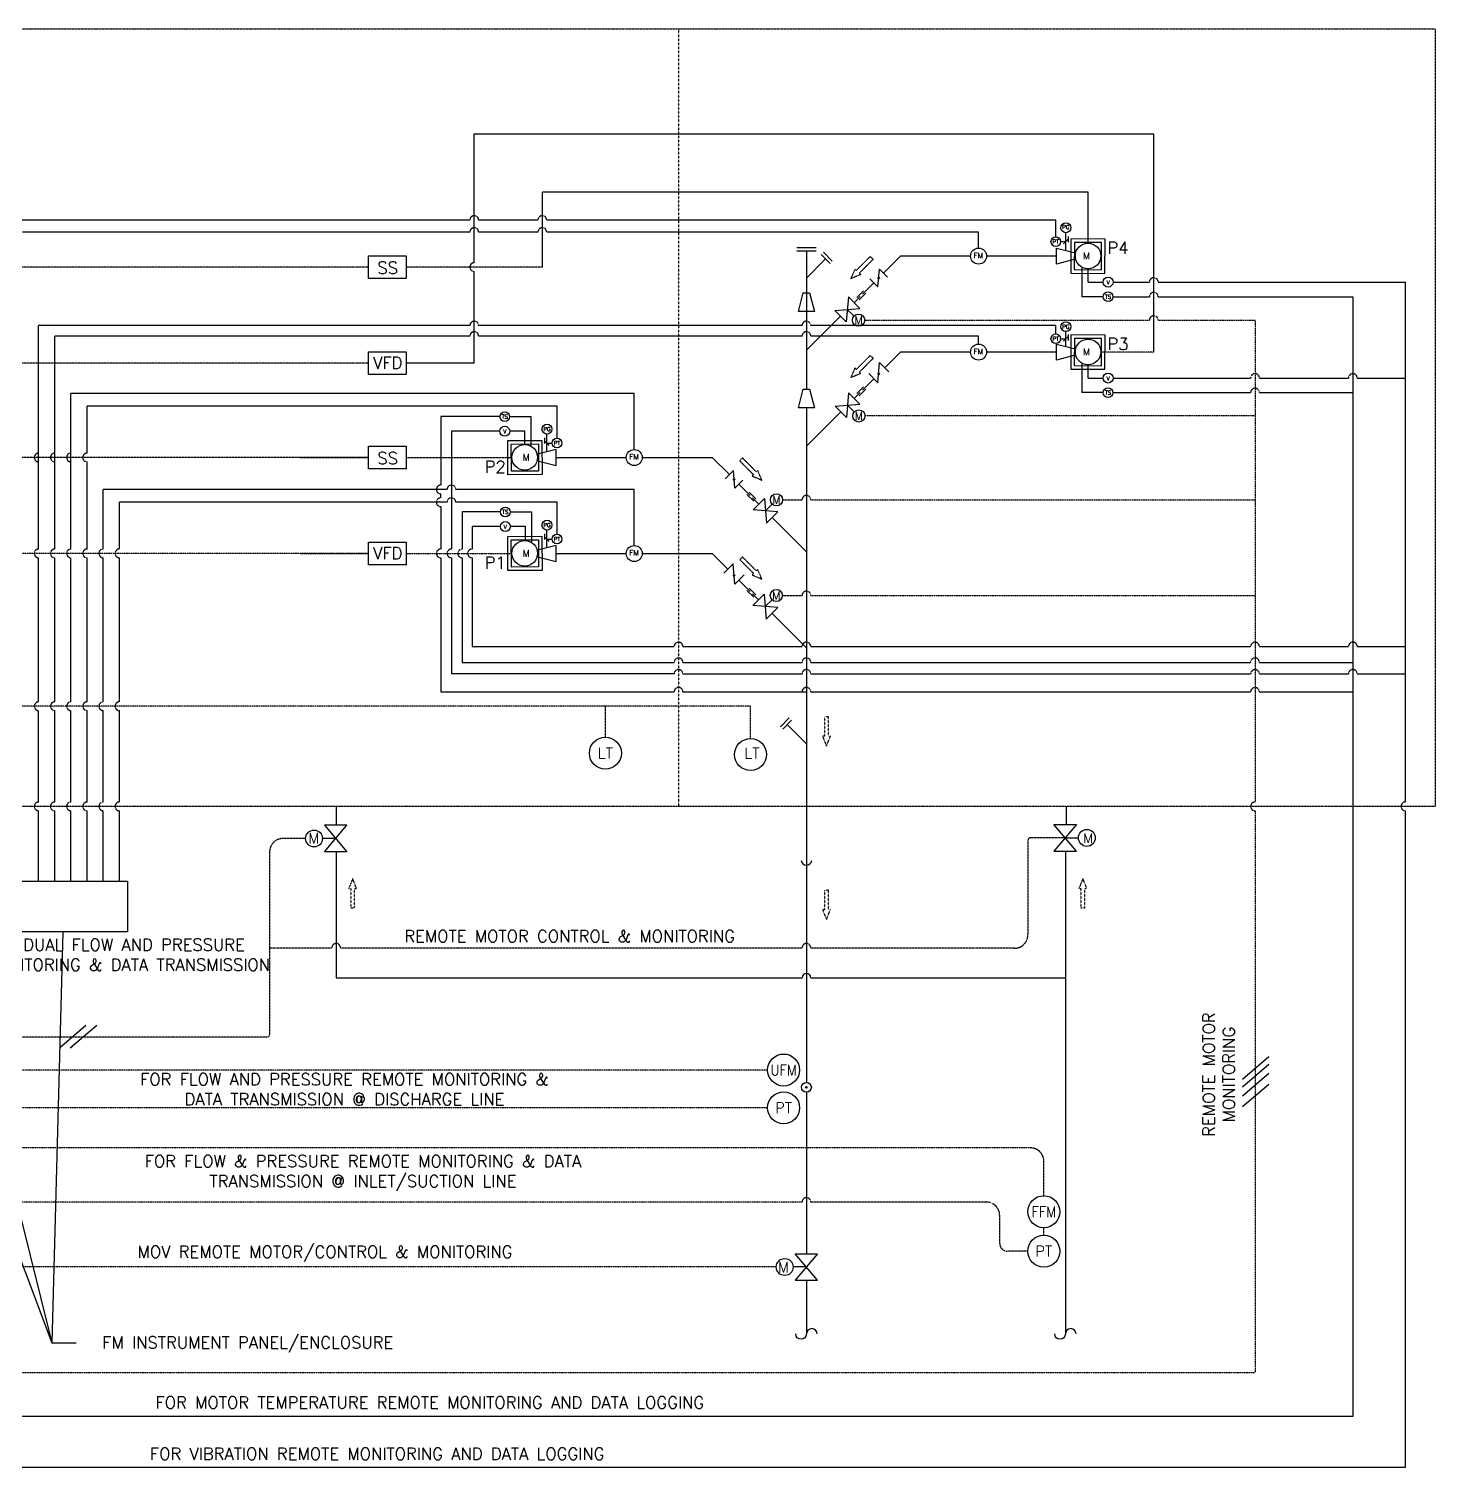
# Model space of a CAD drawing. Header units: inches. Extents: x 50370 to 116563, y -62635 to -16663.
# Drawn here: x 72606 to 116563, y -61614 to -16663 of the extents above; entities that cross this region are included whole.
import ezdxf
from ezdxf.enums import TextEntityAlignment as Align

# ---------------------------------------------------------------- set-up
doc = ezdxf.new("R2010")
doc.units = ezdxf.units.IN
doc.header["$MEASUREMENT"] = 0
doc.linetypes.add('DASHED', pattern=[0.75, 0.5, -0.25])
doc.linetypes.add('HIDDEN', pattern=[0.375, 0.25, -0.125])
for name, color, linetype in [('2', 2, 'HIDDEN'), ('BLIND FLANGE', 6, 'Continuous'), ('DIM4', 1, 'Continuous'), ('DP-BUTTERFLY VALVE_GATE VALVE', 251, 'Continuous'), ('DP-CHECK VALVE', 251, 'Continuous'), ('DP-Concentric_Eccentric_Reducer', 251, 'Continuous'), ('DP-LINES', 6, 'Continuous'), ('DP-PRESSURE REDUCING VALVE', 251, 'Continuous'), ('DP-PUMP&MOTOR', 251, 'Continuous'), ('DP-SLEEVE TYPE_DRESSER COUPLING', 6, 'Continuous'), ('E-Transmitter', 2, 'Continuous'), ('FM_FM&PRESSURE CABLES', 4, 'HIDDEN'), ('text', 3, 'Continuous'), ('WIRE-DASH', 1, 'HIDDEN')]:
    doc.layers.add(name, color=color, linetype=linetype)
doc.styles.add('SIMPLEX', font='simplex.shx')
doc.styles.add('SIMS', font='simplex.shx')
doc.dimstyles.new('MWSI STD (MODEL)', dxfattribs={"dimscale": 0, "dimtxt": 100, "dimasz": 3, "dimexe": 1, "dimexo": 1, "dimgap": 1.5, "dimtad": 1, "dimdec": 0, "dimzin": 0, "dimdsep": 46, "dimtxsty": 'SIMS', "dimcen": 0.09, "dimclrd": 1, "dimclre": 1, "dimclrt": 3, "dimadec": 0, "dimazin": 0, "dimtfac": 1, "dimtdec": 0, "dimtix": 1, "dimtmove": 2, "dimatfit": 2, "dimfxl": 1, "dimtolj": 1, "dimtzin": 0, "dimarcsym": 0})
pattern_1 = [(180, (-35000908.2151, -135191502.4445), (3e-13, -0.6249999999975), [])]
pattern_2 = [(180, (-35015603.1123, -135185208.6008), (3e-13, -0.6249999999975), [])]

# ---------------------------------------------------------------- blocks, each defined once
blk = doc.blocks.new('gate valve')
at = {"layer": 'DP-BUTTERFLY VALVE_GATE VALVE'}
blk.add_lwpolyline([(-2.93, 2.48), (-2.93, -2.48), (2.93, 2.48), (2.93, -2.48)], close=True, dxfattribs=at)

msp = doc.modelspace()

# ---------------------------------------------------------------- hatches: boundary and pattern name
at = {"layer": 'DP-CHECK VALVE'}
h = msp.add_hatch(dxfattribs=at)
h.set_pattern_fill('ANSI31', color=256, scale=5, angle=135, style=0)
h.set_pattern_definition(pattern_2)
h.paths.add_polyline_path([(99190, -24451, -1), (99150, -24451, -1)])
h = msp.add_hatch(dxfattribs=at)
h.set_pattern_fill('ANSI31', color=256, scale=5, angle=135, style=0)
h.set_pattern_definition(pattern_2)
h.paths.add_polyline_path([(99190, -27451, -1), (99150, -27451, -1)])
h = msp.add_hatch(dxfattribs=at)
h.set_pattern_fill('ANSI31', color=256, scale=5, angle=135, style=0)
h.set_pattern_definition(pattern_1)
h.paths.add_polyline_path([(94630, -30745, 1), (94670, -30745, 1)])
h = msp.add_hatch(dxfattribs=at)
h.set_pattern_fill('ANSI31', color=256, scale=5, angle=135, style=0)
h.set_pattern_definition(pattern_1)
h.paths.add_polyline_path([(94630, -33745, 1), (94670, -33745, 1)])

# ---------------------------------------------------------------- linework, layer by layer
at = {"color": 1}
for p, q in [((86529, -19944), (107766, -19944)), ((86529, -23974), (86529, -19944)), ((107766, -26764), (107766, -19944)), ((88657, -24111), (88657, -21764)), ((105712, -21764), (88657, -21764)), ((105712, -23344), (105712, -21764)), ((86529, -27111), (86529, -24247)), ((86529, -27111), (84401, -27111))]:
    msp.add_line(p, q, dxfattribs=at)
at = {"color": 2}
for p, q in [((86392, -22642), (71904, -22642)), ((88520, -22642), (86665, -22642)), ((104703, -22642), (88793, -22642)), ((104703, -23165), (104703, -22642)), ((86392, -23017), (72409, -23017)), ((88520, -23017), (86665, -23017)), ((102291, -23017), (88793, -23017)), ((102291, -23517), (102291, -23017)), ((86392, -25939), (72915, -25939)), ((72915, -32922), (72915, -25939)), ((96774, -25939), (86665, -25939)), ((104703, -25939), (97047, -25939)), ((104703, -26200), (104703, -25939)), ((86392, -26267), (73420, -26267)), ((73420, -32922), (73420, -26267)), ((96774, -26267), (86665, -26267)), ((102291, -26267), (97047, -26267)), ((102291, -26517), (102291, -26267)), ((91530, -28061), (73925, -28061)), ((73925, -32922), (73925, -28061)), ((91530, -29811), (91530, -28061)), ((89117, -28459), (74430, -28459)), ((74430, -29924), (74430, -28459)), ((89117, -29459), (89117, -28459)), ((74430, -32922), (74430, -30197)), ((85680, -31061), (74935, -31061)), ((74935, -32922), (74935, -31061)), ((85680, -31459), (75440, -31459)), ((75440, -32922), (75440, -31459)), ((91530, -31061), (85953, -31061)), ((89117, -31459), (85953, -31459)), ((89117, -32459), (89117, -31459)), ((91530, -32811), (91530, -31061)), ((72915, -37696), (72915, -33195)), ((73420, -37696), (73420, -33195)), ((73925, -37696), (73925, -33195)), ((74430, -37696), (74430, -33195)), ((74935, -37696), (74935, -33195)), ((75440, -37696), (75440, -33195)), ((72915, -40827), (72915, -37969)), ((73420, -40827), (73420, -37969)), ((73925, -40827), (73925, -37969)), ((74430, -40827), (74430, -37969)), ((74935, -40827), (74935, -37969)), ((75440, -40827), (75440, -37969)), ((72915, -43296), (72915, -41100)), ((73420, -43296), (73420, -41100)), ((73925, -43296), (73925, -41100)), ((74430, -43296), (74430, -41100)), ((74935, -43296), (74935, -41100)), ((75440, -43296), (75440, -41100))]:
    msp.add_line(p, q, dxfattribs=at)
for p, q in [((104853, -23315), (105020, -23315)), ((104853, -26350), (105020, -26350)), ((88801, -29609), (88967, -29609)), ((88801, -32609), (88967, -32609))]:
    msp.add_line(p, q)
at = {"color": 70}
for p, q in [((105513, -24110), (105513, -25036)), ((106188, -25036), (105513, -25036)), ((106488, -25036), (107630, -25036)), ((107903, -25036), (113988, -25036)), ((113988, -25036), (113988, -60033)), ((105513, -27106), (105513, -28033)), ((106188, -28033), (105513, -28033)), ((106488, -28033), (110794, -28033)), ((111067, -28033), (113988, -28033)), ((87333, -28784), (85483, -28784)), ((85483, -28784), (85483, -30924)), ((87633, -28784), (88308, -28784)), ((88308, -29711), (88308, -28784)), ((85483, -31322), (85483, -31197)), ((85483, -31595), (85483, -32922)), ((87351, -31762), (86151, -31762)), ((86151, -31762), (86151, -32922)), ((87651, -31762), (88326, -31762)), ((88326, -32718), (88326, -31762)), ((85483, -33195), (85483, -37384)), ((86151, -33195), (86151, -36462)), ((86151, -36462), (92776, -36462)), ((93049, -36462), (96774, -36462)), ((97047, -36462), (110794, -36462)), ((111067, -36462), (113988, -36462)), ((85483, -37384), (92776, -37384)), ((93049, -37384), (96910, -37384)), ((97047, -37384), (110794, -37384)), ((111067, -37384), (113988, -37384)), ((113988, -60033), (65632, -60033))]:
    msp.add_line(p, q, dxfattribs=at)
at = {"color": 5}
for p, q in [((105713, -24580), (105713, -24163)), ((105713, -24580), (106181, -24580)), ((106494, -24580), (107630, -24580)), ((107903, -24580), (115632, -24580)), ((115632, -40827), (115632, -24580)), ((105713, -27577), (105713, -27160)), ((105713, -27577), (106181, -27577)), ((106494, -27577), (110794, -27577)), ((111067, -27577), (113851, -27577)), ((114124, -27577), (115632, -27577)), ((87327, -29240), (85816, -29240)), ((85816, -29240), (85816, -32922)), ((88108, -29240), (87639, -29240)), ((88108, -29657), (88108, -29240)), ((87344, -32218), (86459, -32218)), ((86459, -32218), (86459, -32922)), ((88126, -32218), (87657, -32218)), ((88126, -32635), (88126, -32218)), ((85816, -33195), (85816, -36824)), ((86459, -33195), (86459, -35968)), ((86459, -35968), (92776, -35968)), ((93049, -35968), (96774, -35968)), ((97047, -35968), (110794, -35968)), ((111067, -35968), (113851, -35968)), ((114124, -35968), (115632, -35968)), ((92776, -36824), (85816, -36824)), ((93049, -36824), (96774, -36824)), ((97047, -36824), (110794, -36824)), ((111067, -36824), (113851, -36824)), ((114124, -36824), (115632, -36824)), ((115632, -61614), (115632, -41100)), ((71346, -61614), (115632, -61614))]:
    msp.add_line(p, q, dxfattribs=at)
at = {"layer": '2', "ltscale": 0.2}
for points in [[(98303, -24474), (98433, -24171), (98476, -24214), (98908, -23782), (98995, -23869), (98563, -24301), (98606, -24344)], [(98303, -27565), (98433, -27263), (98476, -27306), (98908, -26874), (98995, -26960), (98563, -27392), (98606, -27435)], [(95517, -30767), (95387, -30465), (95344, -30508), (94912, -30076), (94825, -30162), (95258, -30595), (95214, -30638)], [(95517, -33859), (95387, -33556), (95344, -33600), (94912, -33167), (94825, -33254), (95258, -33686), (95214, -33729)], [(97537, -39079), (97659, -38773), (97598, -38773), (97598, -38162), (97476, -38162), (97476, -38773), (97415, -38773)], [(82728, -43220), (82605, -43526), (82667, -43526), (82667, -44137), (82789, -44137), (82789, -43526), (82850, -43526)], [(97537, -44497), (97659, -44191), (97598, -44191), (97598, -43580), (97476, -43580), (97476, -44191), (97415, -44191)], [(105551, -43220), (105428, -43526), (105489, -43526), (105489, -44137), (105612, -44137), (105612, -43526), (105673, -43526)]]:
    msp.add_lwpolyline(points, close=True, dxfattribs=at)
at = {"layer": 'BLIND FLANGE'}
for points in [[(97371, -23717), (97649, -23995)], [(97720, -23924), (97442, -23646)], [(96099, -38475), (96376, -38197)], [(96447, -38268), (96169, -38545)]]:
    msp.add_lwpolyline(points, dxfattribs=at)
at = {"layer": 'DIM4'}
for centre in [(99170, -24451), (99170, -27451), (94650, -30745), (94650, -33745)]:
    msp.add_circle(centre, 20, dxfattribs=at)
at = {"layer": 'DP-BUTTERFLY VALVE_GATE VALVE'}
for p, q in [((105093, -23242), (104947, -23388)), ((105020, -23593), (105020, -23037)), ((105093, -23152), (105093, -23331)), ((105093, -26277), (104947, -26423)), ((105020, -26593), (105020, -26128)), ((105093, -26221), (105093, -26400)), ((88728, -29446), (88728, -29625)), ((88728, -29536), (88874, -29682)), ((88801, -29887), (88801, -29330)), ((88801, -32887), (88801, -32330)), ((88728, -32446), (88728, -32625)), ((88728, -32536), (88874, -32682))]:
    msp.add_line(p, q, dxfattribs=at)
for points in [[(106240, -24306), (106247, -23238), (105179, -23232), (105172, -24299)], [(106132, -24196), (106137, -23347), (105287, -23341), (105282, -24191), (106132, -24196)], [(106240, -27303), (106247, -26235), (105179, -26228), (105172, -27296)], [(106132, -27193), (106137, -26343), (105287, -26338), (105282, -27188), (106132, -27193)], [(87580, -30600), (87574, -29532), (88642, -29525), (88648, -30593)], [(87689, -30490), (87684, -29640), (88533, -29635), (88538, -30485), (87689, -30490)], [(87580, -33596), (87574, -32529), (88642, -32522), (88648, -33590)], [(87689, -33487), (87684, -32637), (88533, -32632), (88538, -33482), (87689, -33487)]]:
    msp.add_lwpolyline(points, close=True, dxfattribs=at)
for points in [[(98894, -24474), (99147, -24727), (99192, -24176), (99445, -24429)], [(94926, -30767), (94673, -31020), (94628, -30470), (94375, -30723)]]:
    msp.add_lwpolyline(points, dxfattribs=at)
for centre, radius in [((105020, -22881), 155), ((105713, -23763), 400), ((105020, -25973), 155), ((105713, -26760), 400), ((88801, -29175), 155), ((88108, -30057), 400), ((88801, -32175), 155), ((88108, -33054), 400)]:
    msp.add_circle(centre, radius, dxfattribs=at)
at = {"layer": 'DP-CHECK VALVE'}
for points in [[(98856, -27435), (99147, -27727), (99199, -27092), (99490, -27384)], [(94964, -33729), (94673, -34020), (94621, -33386), (94330, -33677)]]:
    msp.add_lwpolyline(points, dxfattribs=at)
at = {"layer": 'DP-Concentric_Eccentric_Reducer', "color": 6}
for points in [[(104728, -24016), (104727, -23520), (105312, -23667), (105313, -23867)], [(97159, -25496), (96662, -25496), (96810, -24911), (97010, -24911)], [(104728, -27016), (104727, -26520), (105312, -26667), (105313, -26867)], [(97159, -28511), (96662, -28511), (96810, -27926), (97010, -27926)], [(89093, -30310), (89093, -29813), (88508, -29961), (88508, -30161)], [(89093, -33310), (89093, -32813), (88508, -32961), (88508, -33161)]]:
    msp.add_lwpolyline(points, close=True, dxfattribs=at)
at = {"layer": 'DP-LINES', "linetype": 'DASHED', "ltscale": 0.2}
msp.add_line((92913, -16663), (92913, -40963), dxfattribs=at)
at = {"layer": 'DP-LINES', "ltscale": 0.2}
for p, q in [((97210, -23513), (96610, -23513)), ((97210, -23613), (96610, -23613)), ((96910, -23613), (96910, -25761)), ((96910, -24456), (97510, -23856)), ((98664, -24957), (99021, -24600)), ((98399, -25223), (98593, -25028)), ((96910, -25496), (96910, -27926)), ((96910, -26711), (97977, -25644)), ((98664, -27957), (99021, -27600)), ((98406, -28215), (98593, -28028)), ((96910, -28511), (96910, -49587)), ((96910, -29711), (97986, -28635)), ((95157, -31251), (94799, -30894)), ((95422, -31516), (95227, -31322)), ((96910, -33005), (95843, -31938)), ((95157, -34251), (94799, -33894)), ((95415, -34509), (95227, -34322)), ((96910, -36005), (95834, -34929)), ((96910, -39005), (96310, -38405)), ((82229, -41553), (82229, -40963)), ((105040, -41541), (105040, -40963)), ((82214, -42382), (82214, -46319)), ((105004, -42363), (105004, -46319)), ((82214, -46319), (96774, -46318)), ((97047, -46318), (105004, -46319)), ((105004, -46319), (105004, -57450)), ((73562, -48508), (74391, -47804)), ((73905, -48508), (74734, -47804)), ((110535, -49485), (111364, -48781)), ((110535, -49724), (111364, -49020)), ((110535, -50004), (111364, -49300)), ((110535, -50346), (111364, -49642)), ((96910, -49897), (96910, -54943)), ((96910, -55771), (96910, -57450))]:
    msp.add_line(p, q, dxfattribs=at)
at = {"layer": 'DP-LINES', "linetype": 'DASHED', "ltscale": 0.5, "flags": 128}
msp.add_lwpolyline([(69263, -16663), (116563, -16663), (116563, -40963), (69263, -40963)], close=True, dxfattribs=at)
at = {"layer": 'DP-LINES', "ltscale": 0.2}
for points in [[(83227, -23759), (84401, -23759), (84401, -24463), (83227, -24463)], [(83227, -26759), (84401, -26759), (84401, -27463), (83227, -27463)], [(83227, -29709), (84401, -29709), (84401, -30413), (83227, -30413)], [(83227, -32706), (84401, -32706), (84401, -33410), (83227, -33410)]]:
    msp.add_lwpolyline(points, close=True, dxfattribs=at)
for points in [[(102041, -23767), (99854, -23767), (99319, -24302)], [(104727, -23767), (102541, -23767)], [(102041, -26767), (99854, -26767), (99364, -27257)], [(104727, -26767), (102541, -26767)], [(89093, -30061), (91280, -30061)], [(91780, -30061), (93966, -30061), (94502, -30596)], [(89093, -33061), (91280, -33061)], [(91780, -33061), (93966, -33061), (94456, -33551)]]:
    msp.add_lwpolyline(points, dxfattribs=at)
at = {"layer": 'DP-LINES', "color": 2, "ltscale": 0.2}
msp.add_lwpolyline([(71652, -44886), (71652, -43296), (75693, -43296), (75693, -44886)], close=True, dxfattribs=at)
at = {"layer": 'DP-LINES', "ltscale": 0.2}
for points in [[(97047, -46318, 1), (96774, -46318, 1)], [(97244, -57450, 1), (96910, -57450, -1), (96577, -57450)], [(105338, -57450, 1), (105004, -57450, -1), (104671, -57450)]]:
    msp.add_lwpolyline(points, format="xyb", dxfattribs=at)
msp.add_arc((96910, -42632), 167, 188.1695, 351.8305, dxfattribs=at)
at = {"layer": 'DP-PRESSURE REDUCING VALVE', "ltscale": 0.2}
for radius in [155, 23.5]:
    msp.add_circle((96910, -49742), radius, dxfattribs=at)
at = {"layer": 'DP-PUMP&MOTOR'}
for p, q in [((98399, -25644), (98188, -25433)), ((98406, -28637), (98195, -28426)), ((95632, -31727), (95843, -31516)), ((95625, -34720), (95836, -34509)), ((82200, -41967), (81786, -41967)), ((104995, -41948), (105410, -41948)), ((96910, -55357), (96496, -55357))]:
    msp.add_line(p, q, dxfattribs=at)
for centre, radius in [((98541, -25769), 190), ((98549, -28762), 190), ((95977, -31382), 190), ((95970, -34375), 190), ((81522, -41967), 264), ((105674, -41948), 264), ((96232, -55357), 264)]:
    msp.add_circle(centre, radius, dxfattribs=at)
at = {"layer": 'DP-SLEEVE TYPE_DRESSER COUPLING'}
for p, q in [((98699, -24851), (98487, -25064)), ((98770, -24922), (98558, -25134)), ((98699, -27851), (98487, -28064)), ((98770, -27922), (98558, -28134)), ((95051, -31216), (95263, -31428)), ((95121, -31145), (95334, -31357)), ((95121, -34145), (95334, -34357)), ((95051, -34216), (95263, -34428))]:
    msp.add_line(p, q, dxfattribs=at)
at = {"layer": 'E-Transmitter'}
for centre, radius in [((104703, -23315), 150), ((102291, -23767), 250), ((106338, -24580), 156), ((106338, -25036), 150), ((102291, -26767), 250), ((104703, -26350), 150), ((106338, -27577), 156), ((106338, -28033), 150), ((87483, -28784), 150), ((87483, -29240), 156), ((89117, -29609), 150), ((91530, -30061), 250), ((87501, -31762), 150), ((87501, -32218), 156), ((89117, -32609), 150), ((91530, -33061), 250), ((90626, -39299), 500), ((95165, -39344), 500), ((96198, -49201), 500), ((96198, -50381), 500), ((104331, -53629), 500), ((104331, -54865), 500)]:
    msp.add_circle(centre, radius, dxfattribs=at)
at = {"layer": 'FM_FM&PRESSURE CABLES', "color": 1, "ltscale": 10}
for p, q in [((104331, -53129), (104331, -52053)), ((104331, -54365), (104331, -54129))]:
    msp.add_line(p, q, dxfattribs=at)
msp.add_arc((103914, -52053), 417, 0, 90, dxfattribs=at)
at = {"layer": 'WIRE-DASH', "color": 1, "ltscale": 10}
for p, q in [((83227, -24111), (67541, -24111)), ((88657, -24111), (84401, -24111)), ((83227, -27111), (67457, -27111)), ((83227, -30061), (67457, -30061)), ((81093, -30061), (83227, -30061)), ((84401, -30061), (87708, -30061))]:
    msp.add_line(p, q, dxfattribs=at)
at = {"layer": 'WIRE-DASH', "color": 4, "ltscale": 15}
for p, q in [((98731, -25769), (107630, -25769)), ((107903, -25769), (110931, -25769)), ((110931, -25769), (110931, -40827)), ((98738, -28746), (110939, -28746)), ((97047, -31382), (110931, -31382)), ((97047, -34375), (110931, -34375)), ((110931, -41100), (110931, -58658)), ((95968, -55357), (68000, -55357)), ((66820, -58658), (110931, -58658))]:
    msp.add_line(p, q, dxfattribs=at)
at = {"layer": 'WIRE-DASH', "color": 1, "ltscale": 15}
for p, q in [((107766, -26764), (106113, -26764)), ((83227, -33058), (67457, -33058)), ((81093, -33058), (83227, -33058)), ((84401, -33058), (87708, -33058)), ((95698, -49201), (71346, -49201)), ((95698, -50381), (71346, -50381)), ((103914, -51636), (71346, -51636)), ((96774, -53328), (71346, -53328))]:
    msp.add_line(p, q, dxfattribs=at)
at = {"layer": 'WIRE-DASH', "color": 4, "ltscale": 10}
for p, q in [((96167, -31382), (96774, -31382)), ((96160, -34375), (96774, -34375)), ((81258, -41967), (80551, -41967)), ((103831, -42032), (103831, -44978)), ((104995, -41948), (103914, -41948)), ((80134, -42384), (80134, -45394)), ((82078, -45394), (80134, -45394)), ((80134, -45394), (80134, -48088)), ((96774, -45394), (82350, -45394)), ((103414, -45394), (97052, -45394)), ((80051, -48172), (69197, -48172))]:
    msp.add_line(p, q, dxfattribs=at)
at = {"layer": 'WIRE-DASH', "color": 30, "ltscale": 15}
for p, q in [((95165, -37833), (65785, -37833)), ((95165, -38844), (95165, -37833))]:
    msp.add_line(p, q, dxfattribs=at)
at = {"layer": 'WIRE-DASH', "color": 30, "ltscale": 10}
msp.add_line((90626, -38799), (90626, -37810), dxfattribs=at)
at = {"layer": 'WIRE-DASH', "color": 2, "ltscale": 10}
for points in [[(86665, -22642, 1), (86392, -22642, 1)], [(86665, -23017, 1), (86392, -23017, 1)], [(88793, -22642, 1), (88520, -22642, 1)], [(88793, -23017, 1), (88520, -23017, 1)], [(86665, -25939, 1), (86392, -25939, 1)], [(97047, -25939, 1), (96774, -25939, 1)], [(86665, -26267, 1), (86392, -26267, 1)], [(97047, -26267, 1), (96774, -26267, 1)], [(72915, -29924, 1), (72915, -30197, 1)], [(73420, -29924, 1), (73420, -30197, 1)], [(73925, -29924, 1), (73925, -30197, 1)], [(74430, -29924, 1), (74430, -30197, 1)], [(85953, -31061, 1), (85680, -31061, 1)], [(85953, -31459, 1), (85680, -31459, 1)], [(72915, -32922, 1), (72915, -33195, 1)], [(73420, -32922, 1), (73420, -33195, 1)], [(73925, -32922, 1), (73925, -33195, 1)], [(74430, -32922, 1), (74430, -33195, 1)], [(74935, -32922, 1), (74935, -33195, 1)], [(75440, -32922, 1), (75440, -33195, 1)], [(72915, -37696, 1), (72915, -37969, 1)], [(73420, -37696, 1), (73420, -37969, 1)], [(73925, -37696, 1), (73925, -37969, 1)], [(74430, -37696, 1), (74430, -37969, 1)], [(74935, -37696, 1), (74935, -37969, 1)], [(75440, -37696, 1), (75440, -37969, 1)], [(72915, -40827, 1), (72915, -41100, 1)], [(73420, -40827, 1), (73420, -41100, 1)], [(73925, -40827, 1), (73925, -41100, 1)], [(74430, -40827, 1), (74430, -41100, 1)], [(74935, -40827, 1), (74935, -41100, 1)], [(75440, -40827, 1), (75440, -41100, 1)]]:
    msp.add_lwpolyline(points, format="xyb", dxfattribs=at)
at = {"layer": 'WIRE-DASH', "color": 1, "ltscale": 10}
for points in [[(86529, -23974, 1), (86529, -24247, 1)], [(97047, -53328, 1), (96774, -53328, 1)], [(103831, -54865), (103200, -54865, -0.414214), (102950, -54615), (102950, -53745, 0.414214), (102533, -53328), (97047, -53328)]]:
    msp.add_lwpolyline(points, format="xyb", dxfattribs=at)
at = {"layer": 'WIRE-DASH', "color": 5, "ltscale": 10}
for points in [[(107903, -24580, 1), (107630, -24580, 1)], [(111067, -27577, 1), (110794, -27577, 1)], [(114124, -27577, 1), (113851, -27577, 1)], [(85816, -32922, 1), (85816, -33195, 1)], [(86459, -32922, 1), (86459, -33195, 1)], [(93049, -35968, 1), (92776, -35968, 1)], [(97047, -35968, 1), (96774, -35968, 1)], [(111067, -35968, 1), (110794, -35968, 1)], [(114124, -35968, 1), (113851, -35968, 1)], [(93049, -36824, 1), (92776, -36824, 1)], [(97047, -36824, 1), (96774, -36824, 1)], [(111067, -36824, 1), (110794, -36824, 1)], [(114124, -36824, 1), (113851, -36824, 1)], [(115632, -40827, 1), (115632, -41100, 1)]]:
    msp.add_lwpolyline(points, format="xyb", dxfattribs=at)
at = {"layer": 'WIRE-DASH', "color": 70, "ltscale": 10}
for points in [[(107903, -25036, 1), (107630, -25036, 1)], [(111067, -28033, 1), (110794, -28033, 1)], [(85483, -30924, 1), (85483, -31197, 1)], [(85483, -31322, 1), (85483, -31595, 1)], [(85483, -32922, 1), (85483, -33195, 1)], [(86151, -32922, 1), (86151, -33195, 1)], [(93049, -36462, 1), (92776, -36462, 1)], [(97047, -36462, 1), (96774, -36462, 1)], [(111067, -36462, 1), (110794, -36462, 1)], [(93049, -37384, 1), (92776, -37384, 1)], [(97047, -37384, 1), (96774, -37384, 1)], [(111067, -37384, 1), (110794, -37384, 1)]]:
    msp.add_lwpolyline(points, format="xyb", dxfattribs=at)
at = {"layer": 'WIRE-DASH', "color": 4, "ltscale": 10}
for points in [[(107903, -25769, 1), (107630, -25769, 1)], [(97047, -31384, 1), (96774, -31384, 1)], [(97047, -34373, 1), (96774, -34373, 1)], [(110931, -40827, 1), (110931, -41100, 1)], [(82351, -45385, 1), (82078, -45385, 1)], [(97047, -45385, 1), (96774, -45385, 1)]]:
    msp.add_lwpolyline(points, format="xyb", dxfattribs=at)
for centre, radius, start, end in [((80551, -42384), 417, 90, 180), ((103914, -42032), 83.3, 90, 180), ((103414, -44978), 417, 270, 0), ((80051, -48088), 83.3, 270, 0)]:
    msp.add_arc(centre, radius, start, end, dxfattribs=at)

# ---------------------------------------------------------------- block references
at = {"layer": 'DP-BUTTERFLY VALVE_GATE VALVE'}
for p, xscale, yscale, zscale, rotation in [((98188, -25433), 101.7949021305292, 101.7949021305292, 101.7949021305292, 225.0000000000001), ((98195, -28426), 101.7949021305292, 101.7949021305292, 101.7949021305292, 225.0000000000001), ((95632, -31727), -101.7949021305292, 101.7949021378496, 101.7949021228417, 134.9999999999999), ((95625, -34720), -101.7949021305292, 101.7949021378496, 101.7949021228417, 134.9999999999999), ((82200, -41967), -141.666666681622, 141.666666681622, 141.6666666661, 270), ((104995, -41948), -141.666666681622, 141.666666681622, 141.6666666661, 90), ((96910, -55357), -141.666666681622, 141.666666681622, 141.6666666661, 90)]:
    msp.add_blockref('gate valve', p, dxfattribs=dict(at, xscale=xscale, yscale=yscale, zscale=zscale, rotation=rotation))

# ---------------------------------------------------------------- texts
at = {"layer": 'DP-PUMP&MOTOR', "color": 1, "style": 'SIMPLEX'}
for s, height, p in [('PG', 125, (105020, -22864)), ('M', 212, (105666, -23762)), ('PG', 125, (105020, -25973)), ('M', 212, (105666, -26762)), ('PG', 125, (88801, -29175)), ('M', 212, (88154, -30056)), ('PG', 125, (88801, -32175)), ('M', 212, (88154, -33056))]:
    msp.add_text(s, height=height, dxfattribs=at).set_placement(p, align=Align.MIDDLE_CENTER)
at = {"layer": 'text', "style": 'SIMS'}
for s, height, p in [('PT', 125, (104703, -23315)), ('FM', 166.7, (102285, -23744)), ('V', 125, (106338, -24592)), ('TS', 125, (106338, -25036)), ('M', 250, (98542, -25769)), ('PT', 125, (104703, -26350)), ('FM', 166.7, (102285, -26744)), ('V', 125, (106338, -27589)), ('TS', 125, (106338, -28033)), ('TS', 125, (87483, -28784)), ('M', 250, (98549, -28761)), ('V', 125, (87482, -29252)), ('PT', 125, (89117, -29609)), ('FM', 166.7, (91524, -30038)), ('M', 250, (95977, -31382)), ('TS', 125, (87501, -31762)), ('V', 125, (87500, -32230)), ('PT', 125, (89117, -32609)), ('FM', 166.7, (91524, -33038)), ('M', 250, (95970, -34375)), ('LT', 333.3, (90626, -39299)), ('LT', 333.3, (95209, -39299)), ('M', 333, (81513, -41956)), ('M', 300, (105713, -41956)), ('PT', 333.3, (96198, -50381)), ('PT', 333.3, (104331, -54865)), ('M', 333, (96192, -55365))]:
    msp.add_text(s, height=height, dxfattribs=at).set_placement(p, align=Align.MIDDLE_CENTER)
for s, p in [('P4', (106318, -23699)), ('P3', (106318, -26701)), ('P2', (86854, -30540)), ('P1', (86854, -33536))]:
    msp.add_text(s, height=375, dxfattribs=at).set_placement(p)
for s, p in [('SS', (83824, -24318)), ('VFD', (83824, -27290)), ('SS', (83824, -30268)), ('VFD', (83824, -33237))]:
    msp.add_text(s, height=375, dxfattribs=at).set_placement(p, align=Align.CENTER)
at = {"layer": 'text', "style": 'SIMS', "width": 0.9}
for s, p in [('UFM', (96198, -49201)), ('FFM', (104331, -53629))]:
    msp.add_text(s, height=333.3, dxfattribs=at).set_placement(p, align=Align.MIDDLE_CENTER)
at = {"layer": 'text', "char_height": 375, "attachment_point": 2, "style": 'SIMS'}
for s, insert, width in [('REMOTE MOTOR CONTROL & MONITORING ', (89510, -44830, -367), 17196.99), ('FOR INDIVIDUAL FLOW AND PRESSURE \\PREMOTE MONITORING & DATA TRANSMISSION ', (74594, -45097, -367), 13764.97), ('FOR FLOW AND PRESSURE REMOTE MONITORING & \\PDATA TRANSMISSION @ DISCHARGE LINE ', (82472, -49305, -367), 27174.9), ('FOR FLOW & PRESSURE REMOTE MONITORING & DATA TRANSMISSION @ INLET/SUCTION LINE ', (83050, -51861, -367), 17196.99), ('MOV REMOTE MOTOR/CONTROL & MONITORING ', (81865, -54692, -367), 17196.99), ('FM INSTRUMENT PANEL/ENCLOSURE ', (79451, -57531, -367), 17196.99), ('FOR MOTOR TEMPERATURE REMOTE MONITORING AND DATA LOGGING', (85141, -59405, -367), 27174.9), ('FOR VIBRATION REMOTE MONITORING AND DATA LOGGING', (83495, -61005, -367), 27174.9)]:
    msp.add_mtext(s, dxfattribs=dict(at, insert=insert, width=width))
at = {"layer": 'text', "insert": (109298, -49340, -367), "char_height": 375, "width": 6532.3, "attachment_point": 2, "rotation": 90, "style": 'SIMS'}
msp.add_mtext('REMOTE MOTOR MONITORING ', dxfattribs=at)

# ---------------------------------------------------------------- leaders
at = {"layer": 'DP-LINES', "ltscale": 0.2}
for points in [[(73672, -44886), (73331, -57731)], [(71346, -49768), (73331, -57731)], [(71346, -52469), (73331, -57731), (74086, -57731)]]:
    msp.add_leader(points, dimstyle='MWSI STD (MODEL)', override={"dimscale": 1.625723, "dimtad": 0}, dxfattribs=at)

doc.saveas('drawing.dxf')
